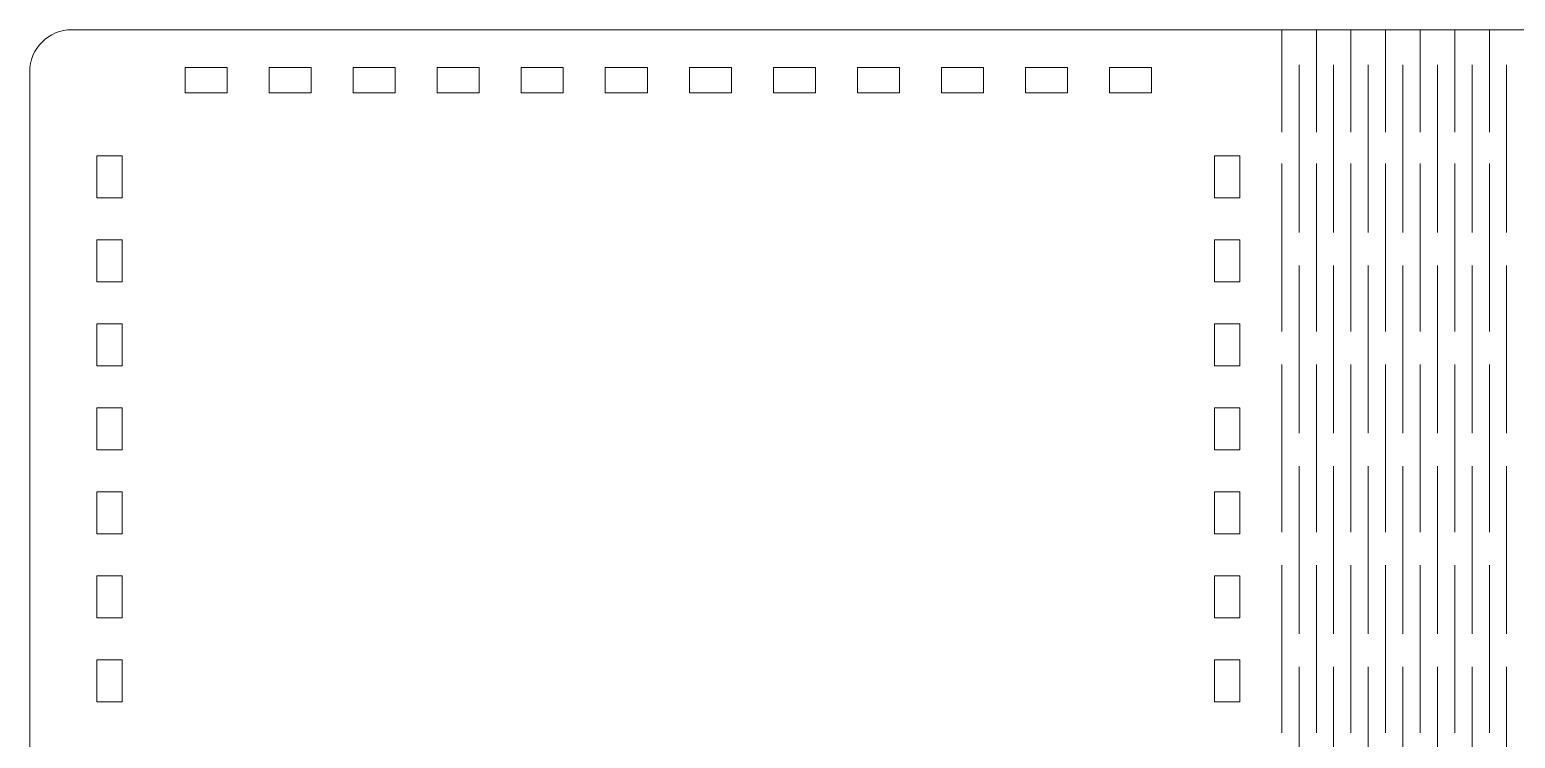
# Model space of a CAD drawing. Header units: millimetres. Extents: x -178 to 178, y -197 to 165.
# Drawn here: x -178.1 to -1.4, y 81.1 to 165.5 of the extents above; entities that cross this region are included whole.
import ezdxf

# ---------------------------------------------------------------- set-up
doc = ezdxf.new("R2010")
doc.units = ezdxf.units.MM
doc.header["$MEASUREMENT"] = 0
doc.layers.add('Calque_par_d_faut', color=7, linetype='Continuous')

msp = doc.modelspace()

# ---------------------------------------------------------------- linework, layer by layer
at = {"layer": 'Calque_par_d_faut', "color": 1, "lineweight": 9}
for points, knots in [([(-173.1455, 165.4772), (-174.4725, 165.4763), (-175.7447, 164.9484), (-176.6824, 164.0095), (-176.6824, 164.0095), (-177.6201, 163.0707), (-178.1464, 161.8041), (-178.1455, 160.4772), (-178.1455, 160.4772), (-178.1455, 160.4772), (-178.1455, -24.5228), (-178.1455, -24.5228), (-178.1455, -24.5228), (-178.1447, -25.8498), (-177.6168, -27.122), (-176.6779, -28.0597), (-176.6779, -28.0597), (-175.7391, -28.9974), (-174.4725, -29.5237), (-173.1455, -29.5228), (-173.1455, -29.5228), (-173.1455, -29.5228), (172.4975, -29.5228), (172.4975, -29.5228), (172.4975, -29.5228), (173.8245, -29.522), (175.0967, -28.9941), (176.0344, -28.0552), (176.0344, -28.0552), (176.9721, -27.1163), (177.4984, -25.8498), (177.4975, -24.5228), (177.4975, -24.5228), (177.4975, -24.5228), (177.4975, 71.9694), (177.4975, 71.9694), (177.4975, 71.9694), (177.4975, 71.9694), (177.4975, 79.9694), (177.4975, 79.9694), (177.4975, 79.9694), (177.4975, 79.9694), (177.4975, 160.4772), (177.4975, 160.4772), (177.4975, 160.4772), (177.4967, 161.8041), (176.9688, 163.0763), (176.0299, 164.014), (176.0299, 164.014), (175.0911, 164.9517), (173.8245, 165.478), (172.4975, 165.4772), (172.4975, 165.4772), (172.4975, 165.4772), (-173.1455, 165.4772), (-173.1455, 165.4772), (-173.1455, 165.4772), (-173.1455, 165.4772), (-173.1455, 165.4772), (-173.1455, 165.4772)], [0, 0, 0, 0, 0.0625, 0.0625, 0.0625, 0.0625, 0.125, 0.125, 0.125, 0.125, 0.1875, 0.1875, 0.1875, 0.1875, 0.25, 0.25, 0.25, 0.25, 0.3125, 0.3125, 0.3125, 0.3125, 0.375, 0.375, 0.375, 0.375, 0.4375, 0.4375, 0.4375, 0.4375, 0.5, 0.5, 0.5, 0.5, 0.5625, 0.5625, 0.5625, 0.5625, 0.625, 0.625, 0.625, 0.625, 0.6875, 0.6875, 0.6875, 0.6875, 0.75, 0.75, 0.75, 0.75, 0.8125, 0.8125, 0.8125, 0.8125, 0.875, 0.875, 0.875, 0.875, 1, 1, 1, 1]), ([(-154.6451, 157.9772), (-154.6451, 157.9772), (-159.6451, 157.9772), (-159.6451, 157.9772), (-159.6451, 157.9772), (-159.6451, 157.9772), (-159.6451, 160.9772), (-159.6451, 160.9772), (-159.6451, 160.9772), (-159.6451, 160.9772), (-154.6451, 160.9772), (-154.6451, 160.9772), (-154.6451, 160.9772), (-154.6451, 160.9772), (-154.6451, 157.9772), (-154.6451, 157.9772), (-154.6451, 157.9772), (-154.6451, 157.9772), (-154.6451, 157.9772), (-154.6451, 157.9772)], [0, 0, 0, 0, 0.16666667, 0.16666667, 0.16666667, 0.16666667, 0.33333333, 0.33333333, 0.33333333, 0.33333333, 0.5, 0.5, 0.5, 0.5, 0.66666667, 0.66666667, 0.66666667, 0.66666667, 1, 1, 1, 1]), ([(-144.6451, 157.9772), (-144.6451, 157.9772), (-149.6451, 157.9772), (-149.6451, 157.9772), (-149.6451, 157.9772), (-149.6451, 157.9772), (-149.6451, 160.9772), (-149.6451, 160.9772), (-149.6451, 160.9772), (-149.6451, 160.9772), (-144.6451, 160.9772), (-144.6451, 160.9772), (-144.6451, 160.9772), (-144.6451, 160.9772), (-144.6451, 157.9772), (-144.6451, 157.9772), (-144.6451, 157.9772), (-144.6451, 157.9772), (-144.6451, 157.9772), (-144.6451, 157.9772)], [0, 0, 0, 0, 0.16666667, 0.16666667, 0.16666667, 0.16666667, 0.33333333, 0.33333333, 0.33333333, 0.33333333, 0.5, 0.5, 0.5, 0.5, 0.66666667, 0.66666667, 0.66666667, 0.66666667, 1, 1, 1, 1]), ([(-134.6451, 157.9772), (-134.6451, 157.9772), (-139.6451, 157.9772), (-139.6451, 157.9772), (-139.6451, 157.9772), (-139.6451, 157.9772), (-139.6451, 160.9772), (-139.6451, 160.9772), (-139.6451, 160.9772), (-139.6451, 160.9772), (-134.6451, 160.9772), (-134.6451, 160.9772), (-134.6451, 160.9772), (-134.6451, 160.9772), (-134.6451, 157.9772), (-134.6451, 157.9772), (-134.6451, 157.9772), (-134.6451, 157.9772), (-134.6451, 157.9772), (-134.6451, 157.9772)], [0, 0, 0, 0, 0.16666667, 0.16666667, 0.16666667, 0.16666667, 0.33333333, 0.33333333, 0.33333333, 0.33333333, 0.5, 0.5, 0.5, 0.5, 0.66666667, 0.66666667, 0.66666667, 0.66666667, 1, 1, 1, 1]), ([(-124.6451, 157.9772), (-124.6451, 157.9772), (-129.6451, 157.9772), (-129.6451, 157.9772), (-129.6451, 157.9772), (-129.6451, 157.9772), (-129.6451, 160.9772), (-129.6451, 160.9772), (-129.6451, 160.9772), (-129.6451, 160.9772), (-124.6451, 160.9772), (-124.6451, 160.9772), (-124.6451, 160.9772), (-124.6451, 160.9772), (-124.6451, 157.9772), (-124.6451, 157.9772), (-124.6451, 157.9772), (-124.6451, 157.9772), (-124.6451, 157.9772), (-124.6451, 157.9772)], [0, 0, 0, 0, 0.16666667, 0.16666667, 0.16666667, 0.16666667, 0.33333333, 0.33333333, 0.33333333, 0.33333333, 0.5, 0.5, 0.5, 0.5, 0.66666667, 0.66666667, 0.66666667, 0.66666667, 1, 1, 1, 1]), ([(-114.6451, 157.9772), (-114.6451, 157.9772), (-119.6451, 157.9772), (-119.6451, 157.9772), (-119.6451, 157.9772), (-119.6451, 157.9772), (-119.6451, 160.9772), (-119.6451, 160.9772), (-119.6451, 160.9772), (-119.6451, 160.9772), (-114.6451, 160.9772), (-114.6451, 160.9772), (-114.6451, 160.9772), (-114.6451, 160.9772), (-114.6451, 157.9772), (-114.6451, 157.9772), (-114.6451, 157.9772), (-114.6451, 157.9772), (-114.6451, 157.9772), (-114.6451, 157.9772)], [0, 0, 0, 0, 0.16666667, 0.16666667, 0.16666667, 0.16666667, 0.33333333, 0.33333333, 0.33333333, 0.33333333, 0.5, 0.5, 0.5, 0.5, 0.66666667, 0.66666667, 0.66666667, 0.66666667, 1, 1, 1, 1]), ([(-104.6451, 157.9772), (-104.6451, 157.9772), (-109.6451, 157.9772), (-109.6451, 157.9772), (-109.6451, 157.9772), (-109.6451, 157.9772), (-109.6451, 160.9772), (-109.6451, 160.9772), (-109.6451, 160.9772), (-109.6451, 160.9772), (-104.6451, 160.9772), (-104.6451, 160.9772), (-104.6451, 160.9772), (-104.6451, 160.9772), (-104.6451, 157.9772), (-104.6451, 157.9772), (-104.6451, 157.9772), (-104.6451, 157.9772), (-104.6451, 157.9772), (-104.6451, 157.9772)], [0, 0, 0, 0, 0.16666667, 0.16666667, 0.16666667, 0.16666667, 0.33333333, 0.33333333, 0.33333333, 0.33333333, 0.5, 0.5, 0.5, 0.5, 0.66666667, 0.66666667, 0.66666667, 0.66666667, 1, 1, 1, 1]), ([(-94.6451, 157.9772), (-94.6451, 157.9772), (-99.6451, 157.9772), (-99.6451, 157.9772), (-99.6451, 157.9772), (-99.6451, 157.9772), (-99.6451, 160.9772), (-99.6451, 160.9772), (-99.6451, 160.9772), (-99.6451, 160.9772), (-94.6451, 160.9772), (-94.6451, 160.9772), (-94.6451, 160.9772), (-94.6451, 160.9772), (-94.6451, 157.9772), (-94.6451, 157.9772), (-94.6451, 157.9772), (-94.6451, 157.9772), (-94.6451, 157.9772), (-94.6451, 157.9772)], [0, 0, 0, 0, 0.16666667, 0.16666667, 0.16666667, 0.16666667, 0.33333333, 0.33333333, 0.33333333, 0.33333333, 0.5, 0.5, 0.5, 0.5, 0.66666667, 0.66666667, 0.66666667, 0.66666667, 1, 1, 1, 1]), ([(-84.6451, 157.9772), (-84.6451, 157.9772), (-89.6451, 157.9772), (-89.6451, 157.9772), (-89.6451, 157.9772), (-89.6451, 157.9772), (-89.6451, 160.9772), (-89.6451, 160.9772), (-89.6451, 160.9772), (-89.6451, 160.9772), (-84.6451, 160.9772), (-84.6451, 160.9772), (-84.6451, 160.9772), (-84.6451, 160.9772), (-84.6451, 157.9772), (-84.6451, 157.9772), (-84.6451, 157.9772), (-84.6451, 157.9772), (-84.6451, 157.9772), (-84.6451, 157.9772)], [0, 0, 0, 0, 0.16666667, 0.16666667, 0.16666667, 0.16666667, 0.33333333, 0.33333333, 0.33333333, 0.33333333, 0.5, 0.5, 0.5, 0.5, 0.66666667, 0.66666667, 0.66666667, 0.66666667, 1, 1, 1, 1]), ([(-74.6451, 157.9772), (-74.6451, 157.9772), (-79.6451, 157.9772), (-79.6451, 157.9772), (-79.6451, 157.9772), (-79.6451, 157.9772), (-79.6451, 160.9772), (-79.6451, 160.9772), (-79.6451, 160.9772), (-79.6451, 160.9772), (-74.6451, 160.9772), (-74.6451, 160.9772), (-74.6451, 160.9772), (-74.6451, 160.9772), (-74.6451, 157.9772), (-74.6451, 157.9772), (-74.6451, 157.9772), (-74.6451, 157.9772), (-74.6451, 157.9772), (-74.6451, 157.9772)], [0, 0, 0, 0, 0.16666667, 0.16666667, 0.16666667, 0.16666667, 0.33333333, 0.33333333, 0.33333333, 0.33333333, 0.5, 0.5, 0.5, 0.5, 0.66666667, 0.66666667, 0.66666667, 0.66666667, 1, 1, 1, 1]), ([(-64.6451, 157.9772), (-64.6451, 157.9772), (-69.6451, 157.9772), (-69.6451, 157.9772), (-69.6451, 157.9772), (-69.6451, 157.9772), (-69.6451, 160.9772), (-69.6451, 160.9772), (-69.6451, 160.9772), (-69.6451, 160.9772), (-64.6451, 160.9772), (-64.6451, 160.9772), (-64.6451, 160.9772), (-64.6451, 160.9772), (-64.6451, 157.9772), (-64.6451, 157.9772), (-64.6451, 157.9772), (-64.6451, 157.9772), (-64.6451, 157.9772), (-64.6451, 157.9772)], [0, 0, 0, 0, 0.16666667, 0.16666667, 0.16666667, 0.16666667, 0.33333333, 0.33333333, 0.33333333, 0.33333333, 0.5, 0.5, 0.5, 0.5, 0.66666667, 0.66666667, 0.66666667, 0.66666667, 1, 1, 1, 1]), ([(-54.6451, 157.9772), (-54.6451, 157.9772), (-59.6451, 157.9772), (-59.6451, 157.9772), (-59.6451, 157.9772), (-59.6451, 157.9772), (-59.6451, 160.9772), (-59.6451, 160.9772), (-59.6451, 160.9772), (-59.6451, 160.9772), (-54.6451, 160.9772), (-54.6451, 160.9772), (-54.6451, 160.9772), (-54.6451, 160.9772), (-54.6451, 157.9772), (-54.6451, 157.9772), (-54.6451, 157.9772), (-54.6451, 157.9772), (-54.6451, 157.9772), (-54.6451, 157.9772)], [0, 0, 0, 0, 0.16666667, 0.16666667, 0.16666667, 0.16666667, 0.33333333, 0.33333333, 0.33333333, 0.33333333, 0.5, 0.5, 0.5, 0.5, 0.66666667, 0.66666667, 0.66666667, 0.66666667, 1, 1, 1, 1]), ([(-44.6451, 157.9772), (-44.6451, 157.9772), (-49.6451, 157.9772), (-49.6451, 157.9772), (-49.6451, 157.9772), (-49.6451, 157.9772), (-49.6451, 160.9772), (-49.6451, 160.9772), (-49.6451, 160.9772), (-49.6451, 160.9772), (-44.6451, 160.9772), (-44.6451, 160.9772), (-44.6451, 160.9772), (-44.6451, 160.9772), (-44.6451, 157.9772), (-44.6451, 157.9772), (-44.6451, 157.9772), (-44.6451, 157.9772), (-44.6451, 157.9772), (-44.6451, 157.9772)], [0, 0, 0, 0, 0.16666667, 0.16666667, 0.16666667, 0.16666667, 0.33333333, 0.33333333, 0.33333333, 0.33333333, 0.5, 0.5, 0.5, 0.5, 0.66666667, 0.66666667, 0.66666667, 0.66666667, 1, 1, 1, 1]), ([(-170.1451, 145.4772), (-170.1451, 145.4772), (-170.1451, 150.4772), (-170.1451, 150.4772), (-170.1451, 150.4772), (-170.1451, 150.4772), (-167.1451, 150.4772), (-167.1451, 150.4772), (-167.1451, 150.4772), (-167.1451, 150.4772), (-167.1451, 145.4772), (-167.1451, 145.4772), (-167.1451, 145.4772), (-167.1451, 145.4772), (-170.1451, 145.4772), (-170.1451, 145.4772), (-170.1451, 145.4772), (-170.1451, 145.4772), (-170.1451, 145.4772), (-170.1451, 145.4772)], [0, 0, 0, 0, 0.16666667, 0.16666667, 0.16666667, 0.16666667, 0.33333333, 0.33333333, 0.33333333, 0.33333333, 0.5, 0.5, 0.5, 0.5, 0.66666667, 0.66666667, 0.66666667, 0.66666667, 1, 1, 1, 1]), ([(-37.1451, 145.4772), (-37.1451, 145.4772), (-37.1451, 150.4772), (-37.1451, 150.4772), (-37.1451, 150.4772), (-37.1451, 150.4772), (-34.1451, 150.4772), (-34.1451, 150.4772), (-34.1451, 150.4772), (-34.1451, 150.4772), (-34.1451, 145.4772), (-34.1451, 145.4772), (-34.1451, 145.4772), (-34.1451, 145.4772), (-37.1451, 145.4772), (-37.1451, 145.4772), (-37.1451, 145.4772), (-37.1451, 145.4772), (-37.1451, 145.4772), (-37.1451, 145.4772)], [0, 0, 0, 0, 0.16666667, 0.16666667, 0.16666667, 0.16666667, 0.33333333, 0.33333333, 0.33333333, 0.33333333, 0.5, 0.5, 0.5, 0.5, 0.66666667, 0.66666667, 0.66666667, 0.66666667, 1, 1, 1, 1]), ([(-170.1451, 135.4772), (-170.1451, 135.4772), (-170.1451, 140.4772), (-170.1451, 140.4772), (-170.1451, 140.4772), (-170.1451, 140.4772), (-167.1451, 140.4772), (-167.1451, 140.4772), (-167.1451, 140.4772), (-167.1451, 140.4772), (-167.1451, 135.4772), (-167.1451, 135.4772), (-167.1451, 135.4772), (-167.1451, 135.4772), (-170.1451, 135.4772), (-170.1451, 135.4772), (-170.1451, 135.4772), (-170.1451, 135.4772), (-170.1451, 135.4772), (-170.1451, 135.4772)], [0, 0, 0, 0, 0.16666667, 0.16666667, 0.16666667, 0.16666667, 0.33333333, 0.33333333, 0.33333333, 0.33333333, 0.5, 0.5, 0.5, 0.5, 0.66666667, 0.66666667, 0.66666667, 0.66666667, 1, 1, 1, 1]), ([(-37.1451, 135.4772), (-37.1451, 135.4772), (-37.1451, 140.4772), (-37.1451, 140.4772), (-37.1451, 140.4772), (-37.1451, 140.4772), (-34.1451, 140.4772), (-34.1451, 140.4772), (-34.1451, 140.4772), (-34.1451, 140.4772), (-34.1451, 135.4772), (-34.1451, 135.4772), (-34.1451, 135.4772), (-34.1451, 135.4772), (-37.1451, 135.4772), (-37.1451, 135.4772), (-37.1451, 135.4772), (-37.1451, 135.4772), (-37.1451, 135.4772), (-37.1451, 135.4772)], [0, 0, 0, 0, 0.16666667, 0.16666667, 0.16666667, 0.16666667, 0.33333333, 0.33333333, 0.33333333, 0.33333333, 0.5, 0.5, 0.5, 0.5, 0.66666667, 0.66666667, 0.66666667, 0.66666667, 1, 1, 1, 1]), ([(-170.1451, 125.4772), (-170.1451, 125.4772), (-170.1451, 130.4772), (-170.1451, 130.4772), (-170.1451, 130.4772), (-170.1451, 130.4772), (-167.1451, 130.4772), (-167.1451, 130.4772), (-167.1451, 130.4772), (-167.1451, 130.4772), (-167.1451, 125.4772), (-167.1451, 125.4772), (-167.1451, 125.4772), (-167.1451, 125.4772), (-170.1451, 125.4772), (-170.1451, 125.4772), (-170.1451, 125.4772), (-170.1451, 125.4772), (-170.1451, 125.4772), (-170.1451, 125.4772)], [0, 0, 0, 0, 0.16666667, 0.16666667, 0.16666667, 0.16666667, 0.33333333, 0.33333333, 0.33333333, 0.33333333, 0.5, 0.5, 0.5, 0.5, 0.66666667, 0.66666667, 0.66666667, 0.66666667, 1, 1, 1, 1]), ([(-37.1451, 125.4772), (-37.1451, 125.4772), (-37.1451, 130.4772), (-37.1451, 130.4772), (-37.1451, 130.4772), (-37.1451, 130.4772), (-34.1451, 130.4772), (-34.1451, 130.4772), (-34.1451, 130.4772), (-34.1451, 130.4772), (-34.1451, 125.4772), (-34.1451, 125.4772), (-34.1451, 125.4772), (-34.1451, 125.4772), (-37.1451, 125.4772), (-37.1451, 125.4772), (-37.1451, 125.4772), (-37.1451, 125.4772), (-37.1451, 125.4772), (-37.1451, 125.4772)], [0, 0, 0, 0, 0.16666667, 0.16666667, 0.16666667, 0.16666667, 0.33333333, 0.33333333, 0.33333333, 0.33333333, 0.5, 0.5, 0.5, 0.5, 0.66666667, 0.66666667, 0.66666667, 0.66666667, 1, 1, 1, 1]), ([(-170.1451, 115.4772), (-170.1451, 115.4772), (-170.1451, 120.4772), (-170.1451, 120.4772), (-170.1451, 120.4772), (-170.1451, 120.4772), (-167.1451, 120.4772), (-167.1451, 120.4772), (-167.1451, 120.4772), (-167.1451, 120.4772), (-167.1451, 115.4772), (-167.1451, 115.4772), (-167.1451, 115.4772), (-167.1451, 115.4772), (-170.1451, 115.4772), (-170.1451, 115.4772), (-170.1451, 115.4772), (-170.1451, 115.4772), (-170.1451, 115.4772), (-170.1451, 115.4772)], [0, 0, 0, 0, 0.16666667, 0.16666667, 0.16666667, 0.16666667, 0.33333333, 0.33333333, 0.33333333, 0.33333333, 0.5, 0.5, 0.5, 0.5, 0.66666667, 0.66666667, 0.66666667, 0.66666667, 1, 1, 1, 1]), ([(-37.1451, 115.4772), (-37.1451, 115.4772), (-37.1451, 120.4772), (-37.1451, 120.4772), (-37.1451, 120.4772), (-37.1451, 120.4772), (-34.1451, 120.4772), (-34.1451, 120.4772), (-34.1451, 120.4772), (-34.1451, 120.4772), (-34.1451, 115.4772), (-34.1451, 115.4772), (-34.1451, 115.4772), (-34.1451, 115.4772), (-37.1451, 115.4772), (-37.1451, 115.4772), (-37.1451, 115.4772), (-37.1451, 115.4772), (-37.1451, 115.4772), (-37.1451, 115.4772)], [0, 0, 0, 0, 0.16666667, 0.16666667, 0.16666667, 0.16666667, 0.33333333, 0.33333333, 0.33333333, 0.33333333, 0.5, 0.5, 0.5, 0.5, 0.66666667, 0.66666667, 0.66666667, 0.66666667, 1, 1, 1, 1]), ([(-170.1451, 105.4772), (-170.1451, 105.4772), (-170.1451, 110.4772), (-170.1451, 110.4772), (-170.1451, 110.4772), (-170.1451, 110.4772), (-167.1451, 110.4772), (-167.1451, 110.4772), (-167.1451, 110.4772), (-167.1451, 110.4772), (-167.1451, 105.4772), (-167.1451, 105.4772), (-167.1451, 105.4772), (-167.1451, 105.4772), (-170.1451, 105.4772), (-170.1451, 105.4772), (-170.1451, 105.4772), (-170.1451, 105.4772), (-170.1451, 105.4772), (-170.1451, 105.4772)], [0, 0, 0, 0, 0.16666667, 0.16666667, 0.16666667, 0.16666667, 0.33333333, 0.33333333, 0.33333333, 0.33333333, 0.5, 0.5, 0.5, 0.5, 0.66666667, 0.66666667, 0.66666667, 0.66666667, 1, 1, 1, 1]), ([(-37.1451, 105.4772), (-37.1451, 105.4772), (-37.1451, 110.4772), (-37.1451, 110.4772), (-37.1451, 110.4772), (-37.1451, 110.4772), (-34.1451, 110.4772), (-34.1451, 110.4772), (-34.1451, 110.4772), (-34.1451, 110.4772), (-34.1451, 105.4772), (-34.1451, 105.4772), (-34.1451, 105.4772), (-34.1451, 105.4772), (-37.1451, 105.4772), (-37.1451, 105.4772), (-37.1451, 105.4772), (-37.1451, 105.4772), (-37.1451, 105.4772), (-37.1451, 105.4772)], [0, 0, 0, 0, 0.16666667, 0.16666667, 0.16666667, 0.16666667, 0.33333333, 0.33333333, 0.33333333, 0.33333333, 0.5, 0.5, 0.5, 0.5, 0.66666667, 0.66666667, 0.66666667, 0.66666667, 1, 1, 1, 1]), ([(-170.1451, 95.4772), (-170.1451, 95.4772), (-170.1451, 100.4772), (-170.1451, 100.4772), (-170.1451, 100.4772), (-170.1451, 100.4772), (-167.1451, 100.4772), (-167.1451, 100.4772), (-167.1451, 100.4772), (-167.1451, 100.4772), (-167.1451, 95.4772), (-167.1451, 95.4772), (-167.1451, 95.4772), (-167.1451, 95.4772), (-170.1451, 95.4772), (-170.1451, 95.4772), (-170.1451, 95.4772), (-170.1451, 95.4772), (-170.1451, 95.4772), (-170.1451, 95.4772)], [0, 0, 0, 0, 0.16666667, 0.16666667, 0.16666667, 0.16666667, 0.33333333, 0.33333333, 0.33333333, 0.33333333, 0.5, 0.5, 0.5, 0.5, 0.66666667, 0.66666667, 0.66666667, 0.66666667, 1, 1, 1, 1]), ([(-37.1451, 95.4772), (-37.1451, 95.4772), (-37.1451, 100.4772), (-37.1451, 100.4772), (-37.1451, 100.4772), (-37.1451, 100.4772), (-34.1451, 100.4772), (-34.1451, 100.4772), (-34.1451, 100.4772), (-34.1451, 100.4772), (-34.1451, 95.4772), (-34.1451, 95.4772), (-34.1451, 95.4772), (-34.1451, 95.4772), (-37.1451, 95.4772), (-37.1451, 95.4772), (-37.1451, 95.4772), (-37.1451, 95.4772), (-37.1451, 95.4772), (-37.1451, 95.4772)], [0, 0, 0, 0, 0.16666667, 0.16666667, 0.16666667, 0.16666667, 0.33333333, 0.33333333, 0.33333333, 0.33333333, 0.5, 0.5, 0.5, 0.5, 0.66666667, 0.66666667, 0.66666667, 0.66666667, 1, 1, 1, 1]), ([(-170.1451, 85.4772), (-170.1451, 85.4772), (-170.1451, 90.4772), (-170.1451, 90.4772), (-170.1451, 90.4772), (-170.1451, 90.4772), (-167.1451, 90.4772), (-167.1451, 90.4772), (-167.1451, 90.4772), (-167.1451, 90.4772), (-167.1451, 85.4772), (-167.1451, 85.4772), (-167.1451, 85.4772), (-167.1451, 85.4772), (-170.1451, 85.4772), (-170.1451, 85.4772), (-170.1451, 85.4772), (-170.1451, 85.4772), (-170.1451, 85.4772), (-170.1451, 85.4772)], [0, 0, 0, 0, 0.16666667, 0.16666667, 0.16666667, 0.16666667, 0.33333333, 0.33333333, 0.33333333, 0.33333333, 0.5, 0.5, 0.5, 0.5, 0.66666667, 0.66666667, 0.66666667, 0.66666667, 1, 1, 1, 1]), ([(-37.1451, 85.4772), (-37.1451, 85.4772), (-37.1451, 90.4772), (-37.1451, 90.4772), (-37.1451, 90.4772), (-37.1451, 90.4772), (-34.1451, 90.4772), (-34.1451, 90.4772), (-34.1451, 90.4772), (-34.1451, 90.4772), (-34.1451, 85.4772), (-34.1451, 85.4772), (-34.1451, 85.4772), (-34.1451, 85.4772), (-37.1451, 85.4772), (-37.1451, 85.4772), (-37.1451, 85.4772), (-37.1451, 85.4772), (-37.1451, 85.4772), (-37.1451, 85.4772)], [0, 0, 0, 0, 0.16666667, 0.16666667, 0.16666667, 0.16666667, 0.33333333, 0.33333333, 0.33333333, 0.33333333, 0.5, 0.5, 0.5, 0.5, 0.66666667, 0.66666667, 0.66666667, 0.66666667, 1, 1, 1, 1])]:
    msp.add_open_spline(points, degree=3, knots=knots, dxfattribs=at)
for points in [[(-29.1451, 165.4772), (-29.1451, 165.4772), (-29.1451, 153.2892), (-29.1451, 153.2892)], [(-25.0278, 165.4772), (-25.0278, 165.4772), (-25.0278, 153.2892), (-25.0278, 153.2892)], [(-20.9104, 165.4772), (-20.9104, 165.4772), (-20.9104, 153.2892), (-20.9104, 153.2892)], [(-16.7931, 165.4772), (-16.7931, 165.4772), (-16.7931, 153.2892), (-16.7931, 153.2892)], [(-12.6758, 165.4772), (-12.6758, 165.4772), (-12.6758, 153.2892), (-12.6758, 153.2892)], [(-8.5584, 165.4772), (-8.5584, 165.4772), (-8.5584, 153.2892), (-8.5584, 153.2892)], [(-4.4411, 165.4772), (-4.4411, 165.4772), (-4.4411, 153.2892), (-4.4411, 153.2892)], [(-27.0864, 161.3038), (-27.0864, 161.3038), (-27.0864, 141.3468), (-27.0864, 141.3468)], [(-22.9691, 161.3038), (-22.9691, 161.3038), (-22.9691, 141.3468), (-22.9691, 141.3468)], [(-18.8518, 161.3038), (-18.8518, 161.3038), (-18.8518, 141.3468), (-18.8518, 141.3468)], [(-14.7344, 161.3038), (-14.7344, 161.3038), (-14.7344, 141.3468), (-14.7344, 141.3468)], [(-10.6171, 161.3038), (-10.6171, 161.3038), (-10.6171, 141.3468), (-10.6171, 141.3468)], [(-6.4998, 161.3038), (-6.4998, 161.3038), (-6.4998, 141.3468), (-6.4998, 141.3468)], [(-2.3824, 161.3038), (-2.3824, 161.3038), (-2.3824, 141.3468), (-2.3824, 141.3468)], [(-29.1451, 149.5347), (-29.1451, 149.5347), (-29.1451, 129.5776), (-29.1451, 129.5776)], [(-25.0278, 149.5347), (-25.0278, 149.5347), (-25.0278, 129.5776), (-25.0278, 129.5776)], [(-20.9104, 149.5347), (-20.9104, 149.5347), (-20.9104, 129.5776), (-20.9104, 129.5776)], [(-16.7931, 149.5347), (-16.7931, 149.5347), (-16.7931, 129.5776), (-16.7931, 129.5776)], [(-12.6758, 149.5347), (-12.6758, 149.5347), (-12.6758, 129.5776), (-12.6758, 129.5776)], [(-8.5584, 149.5347), (-8.5584, 149.5347), (-8.5584, 129.5776), (-8.5584, 129.5776)], [(-4.4411, 149.5347), (-4.4411, 149.5347), (-4.4411, 129.5776), (-4.4411, 129.5776)], [(-27.0864, 137.4189), (-27.0864, 137.4189), (-27.0864, 117.4619), (-27.0864, 117.4619)], [(-22.9691, 137.4189), (-22.9691, 137.4189), (-22.9691, 117.4619), (-22.9691, 117.4619)], [(-18.8518, 137.4189), (-18.8518, 137.4189), (-18.8518, 117.4619), (-18.8518, 117.4619)], [(-14.7344, 137.4189), (-14.7344, 137.4189), (-14.7344, 117.4619), (-14.7344, 117.4619)], [(-10.6171, 137.4189), (-10.6171, 137.4189), (-10.6171, 117.4619), (-10.6171, 117.4619)], [(-6.4998, 137.4189), (-6.4998, 137.4189), (-6.4998, 117.4619), (-6.4998, 117.4619)], [(-2.3824, 137.4189), (-2.3824, 137.4189), (-2.3824, 117.4619), (-2.3824, 117.4619)], [(-29.1451, 125.6497), (-29.1451, 125.6497), (-29.1451, 105.6927), (-29.1451, 105.6927)], [(-25.0278, 125.6497), (-25.0278, 125.6497), (-25.0278, 105.6927), (-25.0278, 105.6927)], [(-20.9104, 125.6497), (-20.9104, 125.6497), (-20.9104, 105.6927), (-20.9104, 105.6927)], [(-16.7931, 125.6497), (-16.7931, 125.6497), (-16.7931, 105.6927), (-16.7931, 105.6927)], [(-12.6758, 125.6497), (-12.6758, 125.6497), (-12.6758, 105.6927), (-12.6758, 105.6927)], [(-8.5584, 125.6497), (-8.5584, 125.6497), (-8.5584, 105.6927), (-8.5584, 105.6927)], [(-4.4411, 125.6497), (-4.4411, 125.6497), (-4.4411, 105.6927), (-4.4411, 105.6927)], [(-27.0864, 113.534), (-27.0864, 113.534), (-27.0864, 93.5769), (-27.0864, 93.5769)], [(-22.9691, 113.534), (-22.9691, 113.534), (-22.9691, 93.5769), (-22.9691, 93.5769)], [(-18.8518, 113.534), (-18.8518, 113.534), (-18.8518, 93.5769), (-18.8518, 93.5769)], [(-14.7344, 113.534), (-14.7344, 113.534), (-14.7344, 93.5769), (-14.7344, 93.5769)], [(-10.6171, 113.534), (-10.6171, 113.534), (-10.6171, 93.5769), (-10.6171, 93.5769)], [(-6.4998, 113.534), (-6.4998, 113.534), (-6.4998, 93.5769), (-6.4998, 93.5769)], [(-2.3824, 113.534), (-2.3824, 113.534), (-2.3824, 93.5769), (-2.3824, 93.5769)], [(-29.1451, 101.7648), (-29.1451, 101.7648), (-29.1451, 81.8078), (-29.1451, 81.8078)], [(-25.0278, 101.7648), (-25.0278, 101.7648), (-25.0278, 81.8078), (-25.0278, 81.8078)], [(-20.9104, 101.7648), (-20.9104, 101.7648), (-20.9104, 81.8078), (-20.9104, 81.8078)], [(-16.7931, 101.7648), (-16.7931, 101.7648), (-16.7931, 81.8078), (-16.7931, 81.8078)], [(-12.6758, 101.7648), (-12.6758, 101.7648), (-12.6758, 81.8078), (-12.6758, 81.8078)], [(-8.5584, 101.7648), (-8.5584, 101.7648), (-8.5584, 81.8078), (-8.5584, 81.8078)], [(-4.4411, 101.7648), (-4.4411, 101.7648), (-4.4411, 81.8078), (-4.4411, 81.8078)], [(-27.0864, 89.6491), (-27.0864, 89.6491), (-27.0864, 69.692), (-27.0864, 69.692)], [(-22.9691, 89.6491), (-22.9691, 89.6491), (-22.9691, 69.692), (-22.9691, 69.692)], [(-18.8518, 89.6491), (-18.8518, 89.6491), (-18.8518, 69.692), (-18.8518, 69.692)], [(-14.7344, 89.6491), (-14.7344, 89.6491), (-14.7344, 69.692), (-14.7344, 69.692)], [(-10.6171, 89.6491), (-10.6171, 89.6491), (-10.6171, 69.692), (-10.6171, 69.692)], [(-6.4998, 89.6491), (-6.4998, 89.6491), (-6.4998, 69.692), (-6.4998, 69.692)], [(-2.3824, 89.6491), (-2.3824, 89.6491), (-2.3824, 69.692), (-2.3824, 69.692)]]:
    msp.add_open_spline(points, degree=3, dxfattribs=at)

doc.saveas('drawing.dxf')
